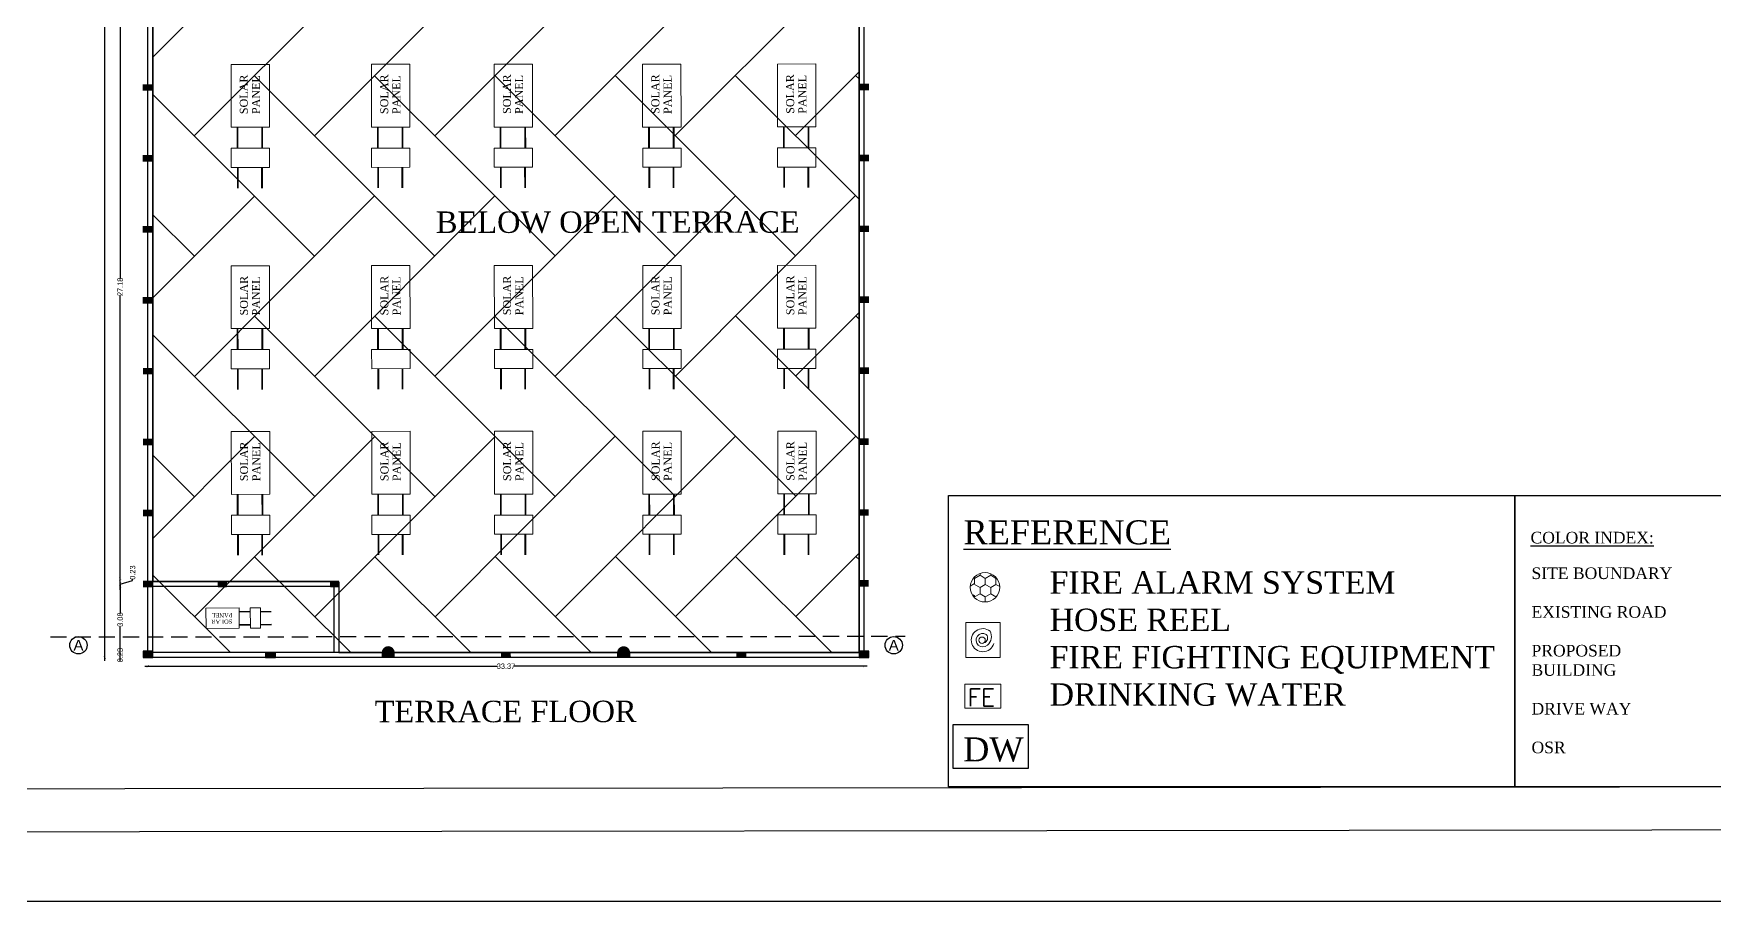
# Model space of a CAD drawing. Header units: metres. Extents: x 0 to 2231, y 0 to 2243.
# Drawn here: x 2110.7 to 2189, y 2121.5 to 2161.9 of the extents above; entities that cross this region are included whole.
import ezdxf

# ---------------------------------------------------------------- set-up
doc = ezdxf.new("R2010")
doc.units = ezdxf.units.M
doc.linetypes.add('DASHED2', pattern=[0.375, 0.25, -0.125])
doc.styles.add('DIM', font='swissc.ttf')
doc.styles.add('Schedule', font='romans.shx')
doc.styles.get("Standard").update_dxf_attribs({"font": 'arial.ttf'})
doc.styles.add('TIMES NEW ROMAN', font='times.ttf')
doc.dimstyles.new('Din', dxfattribs={"dimscale": 0, "dimtxt": 0.25, "dimasz": 0.1, "dimexe": 0.15, "dimexo": 0.15, "dimgap": 0.03, "dimtad": 0, "dimzin": 0, "dimdsep": 46, "dimtxsty": 'DIM', "dimblk": 'ARCHTICK', "dimcen": 0.09, "dimdle": 0.15, "dimse1": 1, "dimse2": 1, "dimclrd": 256, "dimclre": 256, "dimclrt": 7, "dimadec": 0, "dimazin": 3, "dimtfac": 1, "dimtofl": 0, "dimtmove": 1, "dimatfit": 3, "dimfxl": 0, "dimtolj": 1, "dimtzin": 0, "dimarcsym": 0})

# ---------------------------------------------------------------- blocks, each defined once
blk = doc.blocks.new('_ArchTick')
at = {"color": 0, "linetype": 'ByBlock', "const_width": 0.15}
blk.add_lwpolyline([(-0.5, -0.5), (0.5, 0.5)], dxfattribs=at)
blk = doc.blocks.new('*D454')
at = {"lineweight": -2}
blk.add_line((2114.705, 2132.664), (2114.705, 2133.194), dxfattribs=at)
at = {"layer": 'Defpoints', "color": 0}
for p in [(2114.705, 2133.044), (2116.419, 2133.044), (2116.419, 2132.814)]:
    blk.add_point(p, dxfattribs=at)
at = {"lineweight": -2, "xscale": 0.1, "yscale": 0.1, "zscale": 0.1}
for p, rotation in [((2114.705, 2133.044), 90), ((2114.705, 2132.814), 270)]:
    blk.add_blockref('_ArchTick', p, dxfattribs=dict(at, rotation=rotation))
at = {"color": 7, "insert": (2114.705, 2132.929), "char_height": 0.25, "attachment_point": 5, "rotation": 90, "style": 'DIM'}
blk.add_mtext('\\A1;0.23', dxfattribs=at)
blk = doc.blocks.new('*D367')
at = {"lineweight": -2}
for p, q in [((2114.705, 2136.273), (2114.705, 2134.889)), ((2114.705, 2132.894), (2114.705, 2134.278))]:
    blk.add_line(p, q, dxfattribs=at)
at = {"layer": 'Defpoints', "color": 0}
for p in [(2114.705, 2136.123), (2116.229, 2136.123), (2116.419, 2133.044)]:
    blk.add_point(p, dxfattribs=at)
at = {"lineweight": -2, "xscale": 0.1, "yscale": 0.1, "zscale": 0.1}
for p, rotation in [((2114.705, 2136.123), 90), ((2114.705, 2133.044), 270)]:
    blk.add_blockref('_ArchTick', p, dxfattribs=dict(at, rotation=rotation))
at = {"color": 7, "insert": (2114.705, 2134.584), "char_height": 0.25, "attachment_point": 5, "rotation": 90, "style": 'DIM'}
blk.add_mtext('\\A1;3.08', dxfattribs=at)
blk = doc.blocks.new('*D368')
at = {"lineweight": -2}
for p, q in [((2114.705, 2163.831), (2114.705, 2150.477)), ((2114.705, 2136.349), (2114.705, 2149.703))]:
    blk.add_line(p, q, dxfattribs=at)
at = {"layer": 'Defpoints', "color": 0}
for p in [(2114.705, 2163.681), (2116.229, 2163.681), (2116.245, 2136.499)]:
    blk.add_point(p, dxfattribs=at)
at = {"lineweight": -2, "xscale": 0.1, "yscale": 0.1, "zscale": 0.1}
for p, rotation in [((2114.705, 2163.681), 90), ((2114.705, 2136.499), 270)]:
    blk.add_blockref('_ArchTick', p, dxfattribs=dict(at, rotation=rotation))
at = {"color": 7, "insert": (2114.705, 2150.09), "char_height": 0.25, "attachment_point": 5, "rotation": 90, "style": 'DIM'}
blk.add_mtext('\\A1;27.18', dxfattribs=at)
blk = doc.blocks.new('*D456')
at = {"lineweight": -2}
for p, q in [((2113.986, 2208.707), (2113.987, 2171.073)), ((2113.987, 2132.664), (2113.987, 2170.298))]:
    blk.add_line(p, q, dxfattribs=at)
at = {"layer": 'Defpoints', "color": 0}
for p in [(2113.986, 2208.557), (2115.999, 2208.557), (2116.001, 2132.814)]:
    blk.add_point(p, dxfattribs=at)
at = {"lineweight": -2, "xscale": 0.1, "yscale": 0.1, "zscale": 0.1}
for p, rotation in [((2113.986, 2208.557), 90.00107987967621), ((2113.987, 2132.814), 270.0010798796762)]:
    blk.add_blockref('_ArchTick', p, dxfattribs=dict(at, rotation=rotation))
at = {"color": 7, "insert": (2113.987, 2170.685), "char_height": 0.25, "attachment_point": 5, "rotation": 270.00108, "style": 'DIM'}
blk.add_mtext('\\A1;75.74', dxfattribs=at)
blk = doc.blocks.new('A$C0F376840')
at = {"lineweight": 18}
for p, q in [((0, 1.735), (0, 3.532)), ((0, 3.532), (1.096, 3.532)), ((1.096, 3.532), (1.096, 1.735)), ((1.096, 1.735), (0, 1.735)), ((0.17, 1.136), (0.17, 1.735)), ((0.193, 1.136), (0.193, 1.735)), ((0.875, 1.136), (0.875, 1.735)), ((0.898, 1.136), (0.898, 1.735)), ((0, 1.136), (1.096, 1.136)), ((0, 1.136), (0, 0.588)), ((1.096, 1.136), (1.096, 0.588)), ((0, 0.588), (1.096, 0.588)), ((0.178, 0.588), (0.178, 0)), ((0.2, 0.588), (0.2, 0)), ((0.869, 0.588), (0.869, 0)), ((0.892, 0.588), (0.892, 0))]:
    blk.add_line(p, q, dxfattribs=at)
at = {"lineweight": 13, "style": 'TIMES NEW ROMAN'}
for s, p in [('SOLAR ', (0.477, 2.11)), ('PANEL', (0.825, 2.11))]:
    blk.add_text(s, height=0.2286, rotation=90, dxfattribs=at).set_placement(p)
blk = doc.blocks.new('*D364')
at = {"lineweight": -2}
for p, q in [((2114.705, 2135.973), (2114.705, 2136.503)), ((2114.705, 2136.238), (2115.286, 2136.412)), ((2115.286, 2136.412), (2115.286, 2136.472))]:
    blk.add_line(p, q, dxfattribs=at)
at = {"layer": 'Defpoints', "color": 0}
for p in [(2114.705, 2136.353), (2114.705, 2136.353), (2114.705, 2136.123)]:
    blk.add_point(p, dxfattribs=at)
at = {"lineweight": -2, "xscale": 0.1, "yscale": 0.1, "zscale": 0.1}
for p, rotation in [((2114.705, 2136.353), 90), ((2114.705, 2136.123), 270)]:
    blk.add_blockref('_ArchTick', p, dxfattribs=dict(at, rotation=rotation))
at = {"color": 7, "insert": (2115.286, 2136.777), "char_height": 0.25, "attachment_point": 5, "rotation": 90, "style": 'DIM'}
blk.add_mtext('\\A1;0.23', dxfattribs=at)
blk = doc.blocks.new('*D366')
at = {"lineweight": -2}
for p, q in [((2115.851, 2132.411), (2132.297, 2132.411)), ((2149.521, 2132.411), (2133.074, 2132.411))]:
    blk.add_line(p, q, dxfattribs=at)
at = {"layer": 'Defpoints', "color": 0}
for p in [(2116.001, 2132.814), (2149.371, 2132.814), (2149.371, 2132.411)]:
    blk.add_point(p, dxfattribs=at)
at = {"lineweight": -2, "xscale": 0.1, "yscale": 0.1, "zscale": 0.1, "rotation": 180}
blk.add_blockref('_ArchTick', (2116.001, 2132.411), dxfattribs=at)
at = {"lineweight": -2, "xscale": 0.1, "yscale": 0.1, "zscale": 0.1}
blk.add_blockref('_ArchTick', (2149.371, 2132.411), dxfattribs=at)
at = {"color": 7, "insert": (2132.686, 2132.411), "char_height": 0.25, "attachment_point": 5, "style": 'DIM'}
blk.add_mtext('\\A1;33.37', dxfattribs=at)
blk = doc.blocks.new('A$C57323508')
at = {"lineweight": 9}
for p, q in [((0.134, 0.647), (0.158, 0.647)), ((0.213, 0.509), (0.134, 0.647)), ((0.134, 0.372), (0.213, 0.509)), ((0.158, 0.647), (0.181, 0.687)), ((0.213, 0.509), (0.372, 0.509)), ((0.372, 0.509), (0.451, 0.647)), ((0.451, 0.372), (0.372, 0.509)), ((0.475, 0.647), (0.41, 0.759)), ((0.475, 0.647), (0.634, 0.647)), ((0.689, 0.509), (0.61, 0.647)), ((0.61, 0.372), (0.689, 0.509)), ((0.634, 0.647), (0.648, 0.671)), ((0.689, 0.509), (0.737, 0.509)), ((0, 0.372), (0.134, 0.372)), ((0.126, 0.097), (0.134, 0.097)), ((0.213, 0.234), (0.134, 0.372)), ((0.134, 0.097), (0.213, 0.234)), ((0.141, 0.084), (0.134, 0.097)), ((0.213, 0.234), (0.372, 0.234)), ((0.372, 0.234), (0.451, 0.372)), ((0.451, 0.097), (0.372, 0.234)), ((0.396, 0), (0.451, 0.097)), ((0.451, 0.372), (0.61, 0.372)), ((0.451, 0.097), (0.61, 0.097)), ((0.689, 0.234), (0.61, 0.372)), ((0.61, 0.097), (0.689, 0.234)), ((0.618, 0.084), (0.61, 0.097)), ((0.689, 0.234), (0.73, 0.234))]:
    blk.add_line(p, q, dxfattribs=at)
blk.add_circle((0.38, 0.38), 0.38, dxfattribs=at)
blk = doc.blocks.new('A$C3F6E631D')
at = {"lineweight": 9}
for p, q in [((0, 0.885), (0.902, 0.885)), ((0, 0), (0, 0.885)), ((0.902, 0.885), (0.902, 0)), ((0.902, 0), (0, 0))]:
    blk.add_line(p, q, dxfattribs=at)
blk.add_circle((0.448, 0.466), 0.0817, dxfattribs=at)
for centre, radius, start, end in [((0.448, 0.447), 0.299, 321.4372, 253.2573), ((0.449, 0.447), 0.174, 329.1263, 222.2936), ((0.543, 0.517), 0.292, 219.9012, 298.5281), ((0.509, 0.459), 0.135, 195.9931, 311.1342)]:
    blk.add_arc(centre, radius, start, end, dxfattribs=at)
blk = doc.blocks.new('A$C453E5C48')
at = {"linetype": 'ByBlock', "lineweight": 9}
for p, q in [((0, 0.489), (0.639, 0.489)), ((0, 0.063), (0, 0.489)), ((0.639, 0.489), (0.639, 0.063)), ((0.639, 0.063), (0, 0.063))]:
    blk.add_line(p, q, dxfattribs=at)
at = {"lineweight": 9, "style": 'Schedule'}
blk.add_text('FE', height=0.3048, dxfattribs=at).set_placement((0.051, 0.103))
blk = doc.blocks.new('A$C4F610507')
blk.add_lwpolyline([(1.128, 0.032), (4.112, 0.032), (4.112, 1.742), (1.128, 1.742)], close=True)

msp = doc.modelspace()

# ---------------------------------------------------------------- hatches: boundary and pattern name
h = msp.add_hatch()
h.set_pattern_fill('AR-HBONE', color=256, scale=0.039, angle=90.0361159)
h.set_pattern_definition([(135.036116, (-69897.677, -37646.3904), (-5.6036787, -0.00353223), [11.8872, -3.9624]), (225.036116, (-69900.4807, -37643.5904), (-5.6036787, -0.00353223), [11.8872, -3.9624])])
h.paths.add_polyline_path([(2116.2291, 2183.04705), (2149.14067, 2183.04705), (2149.14067, 2133.04383), (2116.2291, 2133.04383), (2116.22785, 2136.35329), (2116.2291, 2138.53436), (2116.2291, 2163.53597), (2120.10706, 2163.53597), (2127.12438, 2163.53597), (2120.10706, 2163.53597), (2116.2291, 2163.53597)])
for points in [[(2116.21096, 2159.22914), (2116.21075, 2159.5339), (2115.7536, 2159.53358), (2115.75381, 2159.22882)], [(2149.60461, 2159.25225), (2149.6044, 2159.55701), (2149.14726, 2159.5567), (2149.14747, 2159.25193)], [(2116.21325, 2155.92437), (2116.21304, 2156.22914), (2115.75589, 2156.22882), (2115.7561, 2155.92406)], [(2149.59781, 2155.94749), (2149.5976, 2156.25225), (2149.14045, 2156.25193), (2149.14066, 2155.94717)], [(2116.21554, 2152.61961), (2116.21533, 2152.92437), (2115.75818, 2152.92406), (2115.75839, 2152.61929)], [(2149.6003, 2152.64272), (2149.60009, 2152.94749), (2149.14294, 2152.94717), (2149.14316, 2152.64241)], [(2116.21783, 2149.31485), (2116.21762, 2149.61961), (2115.76047, 2149.6193), (2115.76068, 2149.31453)], [(2149.60268, 2149.33796), (2149.60247, 2149.64272), (2149.14533, 2149.64241), (2149.14554, 2149.33764)], [(2116.22012, 2146.01009), (2116.2199, 2146.31485), (2115.76276, 2146.31453), (2115.76297, 2146.00977)], [(2149.59907, 2146.0332), (2149.59885, 2146.33796), (2149.14171, 2146.33765), (2149.14192, 2146.03288)], [(2116.2224, 2142.70532), (2116.22219, 2143.01009), (2115.76505, 2143.00977), (2115.76526, 2142.70501)], [(2149.59112, 2142.72844), (2149.59091, 2143.0332), (2149.13376, 2143.03288), (2149.13397, 2142.72812)], [(2116.22469, 2139.40056), (2116.22448, 2139.70532), (2115.76734, 2139.70501), (2115.76755, 2139.40024)], [(2149.59341, 2139.42367), (2149.59319, 2139.72844), (2149.13605, 2139.72812), (2149.13626, 2139.42336)], [(2116.22902, 2136.0958), (2116.2288, 2136.40056), (2115.77166, 2136.40025), (2115.77187, 2136.09548)], [(2119.27564, 2136.12453), (2119.27548, 2136.3531), (2119.65643, 2136.35336), (2119.65659, 2136.12479)], [(2119.27564, 2136.12453), (2119.27548, 2136.3531), (2119.65643, 2136.35336), (2119.65659, 2136.12479)], [(2119.27673, 2136.12383), (2119.27673, 2136.3524), (2119.65768, 2136.3524), (2119.65768, 2136.12383)], [(2124.51378, 2136.12373), (2124.51362, 2136.3523), (2124.89458, 2136.35256), (2124.89474, 2136.12399)], [(2124.51378, 2136.12373), (2124.51362, 2136.3523), (2124.89458, 2136.35256), (2124.89474, 2136.12399)], [(2124.51488, 2136.12383), (2124.51488, 2136.3524), (2124.89584, 2136.3524), (2124.89584, 2136.12383)], [(2149.59569, 2136.11891), (2149.59548, 2136.42367), (2149.13834, 2136.42336), (2149.13855, 2136.11859)], [(2116.22927, 2132.79104), (2116.22906, 2133.0958), (2115.77192, 2133.09548), (2115.77213, 2132.79072)], [(2116.2291, 2132.81383), (2116.2291, 2133.1186), (2115.77195, 2133.1186), (2115.77195, 2132.81383)], [(2121.48341, 2132.81383), (2121.48341, 2133.0424), (2121.94055, 2133.0424), (2121.94055, 2132.81383)], [(2121.48357, 2132.81352), (2121.48341, 2133.04209), (2121.94055, 2133.0424), (2121.94071, 2132.81383)], [(2121.48357, 2132.81352), (2121.48341, 2133.04209), (2121.94055, 2133.0424), (2121.94071, 2132.81383)], [(2127.5025, 2133.04412), (2127.50265, 2132.81555), (2126.89313, 2132.81512), (2126.89297, 2133.0437)], [(2132.45506, 2132.8146), (2132.4549, 2133.04318), (2132.91204, 2133.04349), (2132.9122, 2132.81492)], [(2138.47397, 2133.04293), (2138.47413, 2132.81436), (2137.8646, 2132.81393), (2137.86444, 2133.04251)], [(2143.88367, 2132.81416), (2143.88352, 2133.04273), (2143.42637, 2133.04242), (2143.42653, 2132.81385)], [(2149.59798, 2132.81415), (2149.59777, 2133.11891), (2149.14063, 2133.1186), (2149.14084, 2132.81383)], [(2149.59782, 2132.81383), (2149.59782, 2133.1186), (2149.14067, 2133.1186), (2149.14067, 2132.81383)]]:
    msp.add_hatch(color=256).paths.add_polyline_path(points)
h = msp.add_hatch(color=256)
h.paths.add_polyline_path([(2127.19752, 2133.34867), (2127.19773, 2133.04391), (2126.89297, 2133.0437, -0.41421356)])
h.paths.add_polyline_path([(2127.19752, 2133.34867, -0.41421356), (2127.5025, 2133.04412), (2127.19773, 2133.04391)])
h = msp.add_hatch(color=256)
h.paths.add_polyline_path([(2138.169, 2133.34748), (2138.16921, 2133.04272), (2137.86444, 2133.04251, -0.41421356)])
h.paths.add_polyline_path([(2138.169, 2133.34748, -0.41421356), (2138.47397, 2133.04293), (2138.16921, 2133.04272)])

# ---------------------------------------------------------------- linework, layer by layer
for p, q in [((2117.01439, 2136.35383), (2116.22785, 2136.35329)), ((2124.89458, 2136.35453), (2116.2291, 2136.35453)), ((2124.89584, 2136.3524), (2119.27673, 2136.3524)), ((2124.89584, 2136.3524), (2124.89584, 2133.04383)), ((2119.27563, 2136.12453), (2116.2291, 2136.12453)), ((2124.66726, 2136.12383), (2119.27673, 2136.12383)), ((2124.66726, 2136.12383), (2124.66726, 2133.04383))]:
    msp.add_line(p, q)
at = {"linetype": 'DASHED2', "ltscale": 3}
msp.add_line((2111.46055, 2133.78092), (2151.29732, 2133.80852), dxfattribs=at)
for points in [[(1887.04979, 2233.42151), (2231.37444, 2233.42151), (2231.37444, 2121.45315), (1887.04979, 2121.45315)], [(1890.03211, 2230.05315), (2228.37444, 2230.42151), (2228.37444, 2124.82151), (1890.03211, 2124.45315)], [(1892.03211, 2228.05315), (2226.37444, 2228.42151), (2226.37444, 2126.82151), (1892.03211, 2126.45315)], [(2115.9991, 2132.81383), (2115.9991, 2208.55705), (2149.37067, 2208.55705), (2149.37067, 2132.81383)], [(2149.14067, 2133.04383), (2149.14067, 2183.04705), (2116.2291, 2183.04705), (2116.2291, 2136.35329), (2118.01455, 2136.35453), (2124.89584, 2136.3524), (2124.89584, 2133.04383)], [(2179.70988, 2140.37178), (2193.89755, 2140.37178), (2193.89755, 2126.78573), (2179.70988, 2126.78573)], [(2119.27673, 2136.3524), (2119.27673, 2136.12383), (2119.65768, 2136.12383), (2119.65768, 2136.3524)], [(2124.51488, 2136.3524), (2124.51488, 2136.12383), (2124.89584, 2136.12383), (2124.89584, 2136.3524)], [(2116.2291, 2132.81383), (2116.2291, 2133.1186), (2115.77195, 2133.1186), (2115.77195, 2132.81383)], [(2121.48341, 2133.0424), (2121.48341, 2132.81383), (2121.94055, 2132.81383), (2121.94055, 2133.0424)], [(2149.59782, 2132.81383), (2149.59782, 2133.1186), (2149.14067, 2133.1186), (2149.14067, 2132.81383)]]:
    msp.add_lwpolyline(points, close=True)
for points in [[(2127.58468, 2133.04383), (2116.2291, 2133.04383), (2116.2291, 2133.04383), (2116.2291, 2143.6186), (2116.2291, 2183.27576)], [(2149.14067, 2183.04705), (2149.14067, 2168.55888), (2149.14067, 2133.04383), (2127.58468, 2133.04383)], [(2115.9991, 2158.65888), (2115.9991, 2163.94578)], [(2115.9991, 2145.44718), (2115.9991, 2156.8303)], [(2116.83862, 2132.81383), (2115.9991, 2132.81383), (2115.9991, 2143.6186)], [(2149.37067, 2143.6186), (2149.37067, 2132.81383), (2129.41326, 2132.81383)], [(2127.58468, 2132.81383), (2118.6672, 2132.81383)]]:
    msp.add_lwpolyline(points)
at = {"ltscale": 5}
msp.add_lwpolyline([(2153.30256, 2140.37116), (2179.70988, 2140.37116), (2179.70988, 2126.78573), (2153.30256, 2126.78573)], close=True, dxfattribs=at)
for centre in [(2112.76169, 2133.38981), (2150.75734, 2133.38981)]:
    msp.add_circle(centre, 0.40508)

# ---------------------------------------------------------------- block references
for p, xscale, yscale, zscale, rotation in [((2119.8779, 2154.6963), 1.631353217627811, 1.631353217627811, 1.631353217627811, 0.03968571047976999), ((2126.42125, 2154.70083), 1.631353217627811, 1.631353217627811, 1.631353217627811, 0.03968571047976999), ((2132.13985, 2154.70479), 1.631353217627811, 1.631353217627811, 1.631353217627811, 0.03968571047976999), ((2139.0577, 2154.70692), 1.631353217627811, 1.631353217627811, 1.631353217627811, 0.03968571047976999), ((2145.3413, 2154.71393), 1.631353217627811, 1.631353217627811, 1.631353217627811, 0.03968571047976999), ((2119.88369, 2145.31411), 1.631353217627811, 1.631353217627811, 1.631353217627811, 0.03968571047976999), ((2126.42703, 2145.31864), 1.631353217627811, 1.631353217627811, 1.631353217627811, 0.03968571047976999), ((2132.14564, 2145.3226), 1.631353217627811, 1.631353217627811, 1.631353217627811, 0.03968571047976999), ((2139.06349, 2145.32473), 1.631353217627811, 1.631353217627811, 1.631353217627811, 0.03968571047976999), ((2145.34708, 2145.33175), 1.631353217627811, 1.631353217627811, 1.631353217627811, 0.03968571047976999), ((2119.88917, 2137.59107), 1.631353217627811, 1.631353217627811, 1.631353217627811, 0.03968571047976999), ((2126.43251, 2137.59561), 1.631353217627811, 1.631353217627811, 1.631353217627811, 0.03968571047976999), ((2132.15112, 2137.59957), 1.631353217627811, 1.631353217627811, 1.631353217627811, 0.03968571047976999), ((2139.06897, 2137.60169), 1.631353217627811, 1.631353217627811, 1.631353217627811, 0.03968571047976999), ((2145.35256, 2137.60871), 1.631353217627811, 1.631353217627811, 1.631353217627811, 0.03968571047976999), ((2121.75267, 2134.19295), 0.8611522377091597, 0.8611522377091597, 0.8611522377091597, 90.37471673035978)]:
    msp.add_blockref('A$C0F376840', p, dxfattribs=dict(xscale=xscale, yscale=yscale, zscale=zscale, rotation=rotation))
at = {"linetype": 'ByBlock', "rotation": 90}
for name, p, xscale, yscale, zscale in [('A$C57323508', (2155.69755, 2135.40499), 1.8062528871033, 1.8062528871033, 1.8062528871033), ('A$C3F6E631D', (2155.71604, 2132.81572), 1.803802157725186, 1.803802157725186, 1.803802157725186)]:
    msp.add_blockref(name, p, dxfattribs=dict(at, xscale=xscale, yscale=yscale, zscale=zscale))
at = {"linetype": 'ByBlock', "xscale": 2.634102939965484, "yscale": 2.634102939965484, "zscale": 2.634102939965484}
msp.add_blockref('A$C453E5C48', (2154.06808, 2130.28638), dxfattribs=at)
at = {"xscale": 1.179204743727414, "yscale": 1.179204743727414, "zscale": 1.179204743727414}
msp.add_blockref('A$C4F610507', (2152.18442, 2127.62721), dxfattribs=at)

# ---------------------------------------------------------------- texts
at = {"linetype": 'ByBlock', "ltscale": 5, "style": 'TIMES NEW ROMAN'}
msp.add_text('%%UREFERENCE', height=1.1184212, dxfattribs=at).set_placement((2154.0111, 2138.09475))
at = {"char_height": 1, "attachment_point": 9, "rotation": 0.0361159}
for s, insert, width in [('{\\fTimes New Roman|b0|i0|c0|p18;\\W1.82856; \\W1;BELOW OPEN TERRACE}', (2146.3687, 2152.59158), 26.2616435), ('{\\fTimes New Roman|b0|i0|c0|p18;TERRACE FLOOR}', (2138.77393, 2129.79297), 42.4457457)]:
    msp.add_mtext(s, dxfattribs=dict(at, insert=insert, width=width))
at = {"ltscale": 60, "char_height": 0.5410643, "attachment_point": 1, "style": 'TIMES NEW ROMAN'}
for s, width, insert in [('{\\LCOLOR INDEX:}', 339.2922566, (2180.43596, 2138.67537)), ('SITE BOUNDARY\\P\\PEXISTING ROAD\\P\\PPROPOSED \\PBUILDING\\P\\PDRIVE WAY\\P\\POSR', 7.7629904, (2180.48181, 2137.01637))]:
    msp.add_mtext_dynamic_manual_height_columns(s, width=width, gutter_width=4.83093, heights=[0], dxfattribs=dict(at, insert=insert))
at = {"linetype": 'ByBlock', "ltscale": 5, "insert": (2158.02169, 2136.8361), "char_height": 1.0438598, "attachment_point": 1, "style": 'TIMES NEW ROMAN'}
msp.add_mtext_dynamic_manual_height_columns('FIRE ALARM SYSTEM\\PHOSE REEL{\\H1.83333x; }\\PFIRE FIGHTING EQUIPMENT{\\H1.55556x; }\\PDRINKING WATER{\\H1.64815x; }', width=22.1227094, gutter_width=18.64035, heights=[0], dxfattribs=at)
at = {"char_height": 0.5, "attachment_point": 1}
for insert in [(2112.52824, 2133.63981), (2150.52388, 2133.63981)]:
    msp.add_mtext_dynamic_manual_height_columns('A', width=1.0006605, gutter_width=12.5, heights=[0], dxfattribs=dict(at, insert=insert))
at = {"ltscale": 0.2, "insert": (2153.99488, 2127.95122), "char_height": 1.118421, "attachment_point": 7, "style": 'TIMES NEW ROMAN'}
msp.add_mtext_dynamic_manual_height_columns('DW', width=1.3750936, gutter_width=2.18659, heights=[0], dxfattribs=at)

# ---------------------------------------------------------------- dimensions: what is measured, and where the dimension line sits
dim = msp.add_aligned_dim(p1=(2116.00052, 2132.81383), p2=(2115.9991, 2208.55705), distance=2.01323, dimstyle='Din', override={"dimscale": 1, "dimpost": '\\X'})
dim.commit()
dim.dimension.update_dxf_attribs({"geometry": '*D456', "text_midpoint": (2113.98658, 2170.6854)})
for base, p1, p2, angle, picture, middle in [((2114.70534, 2163.68124), (2116.24455, 2136.49857), (2116.2291, 2163.68124), 270, '*D368', (2114.70534, 2150.0899)), ((2114.70534, 2136.3533), (2114.70534, 2136.12329), (2114.70534, 2136.3533), 90, '*D364', (2115.28581, 2136.50244)), ((2114.70534, 2136.12329), (2116.41886, 2133.04383), (2116.2291, 2136.12329), 270, '*D367', (2114.70534, 2134.58356))]:
    dim = msp.add_linear_dim(base=base, p1=p1, p2=p2, angle=angle, dimstyle='Din', override={"dimscale": 1, "dimpost": '\\X'})
    dim.commit()
    dim.dimension.update_dxf_attribs({"geometry": picture, "text_midpoint": middle})
dim = msp.add_linear_dim(base=(2114.70534, 2133.04383), p1=(2116.41886, 2132.81383), p2=(2116.41886, 2133.04383), angle=90, dimstyle='Din', override={"dimscale": 1, "dimpost": '\\X'})
dim.commit()
dim.dimension.update_dxf_attribs({"geometry": '*D454', "text_midpoint": (2114.70534, 2132.92883), "dimtype": 161})
dim = msp.add_linear_dim(base=(2149.37067, 2132.41087), p1=(2116.00052, 2132.81383), p2=(2149.37067, 2132.81383), dimstyle='Din', override={"dimscale": 1, "dimpost": '\\X'})
dim.commit()
dim.dimension.update_dxf_attribs({"geometry": '*D366', "text_midpoint": (2132.6856, 2132.41087)})

doc.saveas('drawing.dxf')
